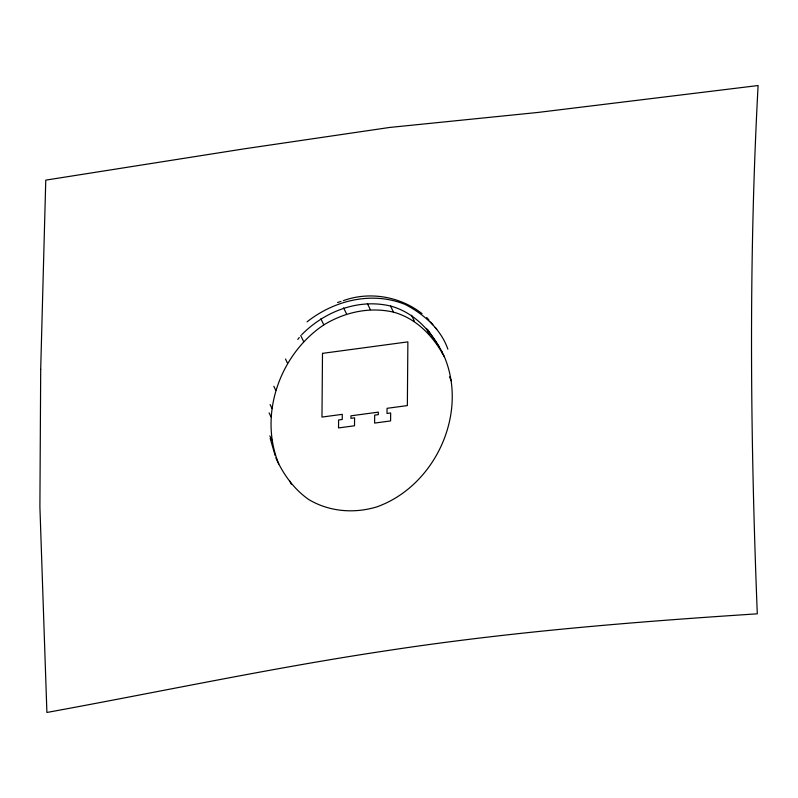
<?xml version="1.0" encoding="UTF-8"?>
<svg xmlns="http://www.w3.org/2000/svg" width="798" height="798" viewBox="0 0 798 798"><rect width="100%" height="100%" fill="white"/><g stroke="black" fill="none" stroke-linecap="round" stroke-linejoin="round"><path stroke-width="1.2" d="M278.761 463.927C258.412 414.431 280.018 354.142 323.818 324.886C344.666 312.208 369.444 306.602 393.474 312.128C416.696 318.512 433.374 336.317 444.466 356.975C468.416 414.252 434.651 486.351 376.676 506.939C353.963 513.742 329.305 511.767 308.756 499.548C293.824 489.074 283.3 474.291 275.829 457.833M297.784 339.439L299.26 337.494M301.644 334.781C324.467 311.529 358.152 298.332 390.541 306.033C416.007 312.966 433.653 333.853 444.466 356.975M307.08 321.833C334.452 300.198 372.247 290.981 405.324 304.517C423.868 314.203 440.805 328.966 447.877 349.175M337.554 302.512L341.005 301.405M343.31 300.676C369.444 291.09 400.237 296.417 422.032 313.664M426.701 317.454L429.015 320.178M430.561 321.993L432.875 324.726M435.199 327.449L436.745 329.265M427.529 329.394L439.179 346.781M426.461 328.377L429.394 334.482M449.474 376.875L451.429 380.935M411.539 315.25L414.471 321.355M390.541 306.033L393.474 312.128M367.379 303.509L370.312 309.614M343.619 307.858L346.551 313.963M320.886 318.781L323.818 324.886M300.726 335.539L303.669 341.644M285.504 359.02L287.46 363.09M273.824 386.262L275.789 390.332M270.103 404.556L272.058 408.616M269.106 412.885L271.061 416.955M269.844 435.898L271.809 439.967M289.824 481.134L291.29 484.187M441.533 350.871L442.192 353.155M270.193 438.431L275.16 455.548M40.698 369.384L39.9 506.75L46.902 712.464C160.079 691.806 272.617 667.756 386.441 650.729C509.353 631.916 633.283 621.901 757.292 613.822C750.359 437.783 748.584 261.515 758.1 85.536L537.912 112.448L389.663 127.451L244.467 148.797L45.765 180.129L40.698 369.384M322.492 353.364L321.973 417.075L342.282 414.342L342.242 419.489L338.591 419.977L338.532 427.928L354.512 425.783L354.581 417.823L350.93 418.322L350.95 415.818L378.342 412.137L378.322 414.631L374.671 415.12L374.611 423.08L390.591 420.925L390.661 412.975L387.01 413.464L387.06 408.317L407.359 405.584L407.878 341.873L322.492 353.364"/></g></svg>
